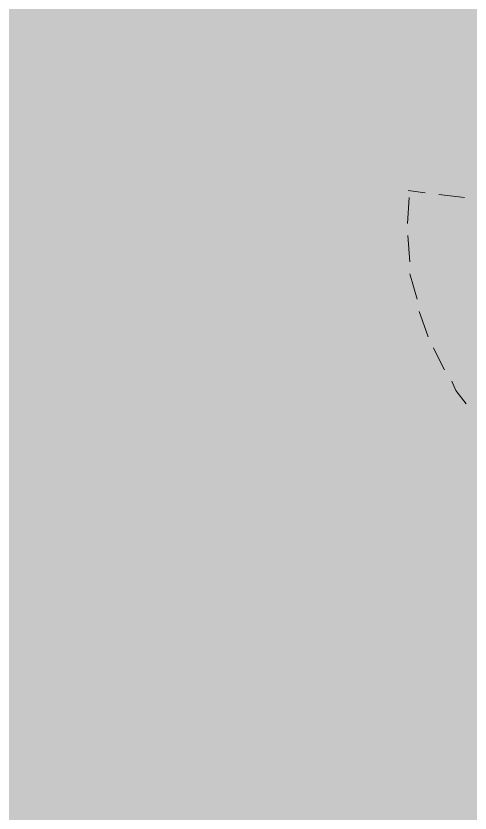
# Model space of a CAD drawing. Header units: metres. Extents: x -4 to 509425, y 7549 to 4732445.
# Drawn here: x 476026.887 to 476029.126, y 4719725.675 to 4719729.603 of the extents above; entities that cross this region are included whole.
import ezdxf

# ---------------------------------------------------------------- set-up
doc = ezdxf.new("R2010")
doc.units = ezdxf.units.M
doc.header["$LTSCALE"] = 0.01
doc.header["$MEASUREMENT"] = 0
doc.layers.get('0').update_dxf_attribs({"lineweight": 0})
doc.layers.add('_SUBESTACIÓN', color=1, linetype='Continuous')
doc.layers.add('SUBESTACION LA VID', color=253, linetype='Continuous')

# ---------------------------------------------------------------- blocks, each defined once
blk = doc.blocks.new('A$Cfff6051d')
at = {"layer": 'SUBESTACION LA VID', "lineweight": 15}
for p, q in [((476028.9055, 4719728.7321), (476028.8214, 4719728.7426)), ((476029.0987, 4719728.7079), (476028.9727, 4719728.7237)), ((476028.8182, 4719728.5809), (476028.8256, 4719728.708)), ((476028.8287, 4719728.3919), (476028.8193, 4719728.5211)), ((476028.8654, 4719728.2081), (476028.8297, 4719728.332))]:
    blk.add_line(p, q, dxfattribs=at)
for points in [[(476028.9188, 4719728.0222), (476028.8811, 4719728.1293), (476028.8748, 4719728.1472)], [(476029.0007, 4719727.8584), (476028.9598, 4719727.9403), (476028.9461, 4719727.9676)], [(476029.1077, 4719727.6914), (476029.0563, 4719727.7576), (476029.0364, 4719727.8027)]]:
    blk.add_lwpolyline(points, dxfattribs=at)

msp = doc.modelspace()

# ---------------------------------------------------------------- hatches: boundary and pattern name
at = {"layer": '_SUBESTACIÓN', "transparency": 33554559}
h = msp.add_hatch(color=1, dxfattribs=at)
h.dxf.hatch_style = 1
h.paths.add_polyline_path([(475968.6399, 4719805.825), (476089.9386, 4719790.615), (476078.1686, 4719696.74), (475956.8686, 4719711.9502)])

# ---------------------------------------------------------------- block references
at = {"linetype": 'Continuous'}
msp.add_blockref('A$Cfff6051d', (0, 0), dxfattribs=at)

doc.saveas('drawing.dxf')
